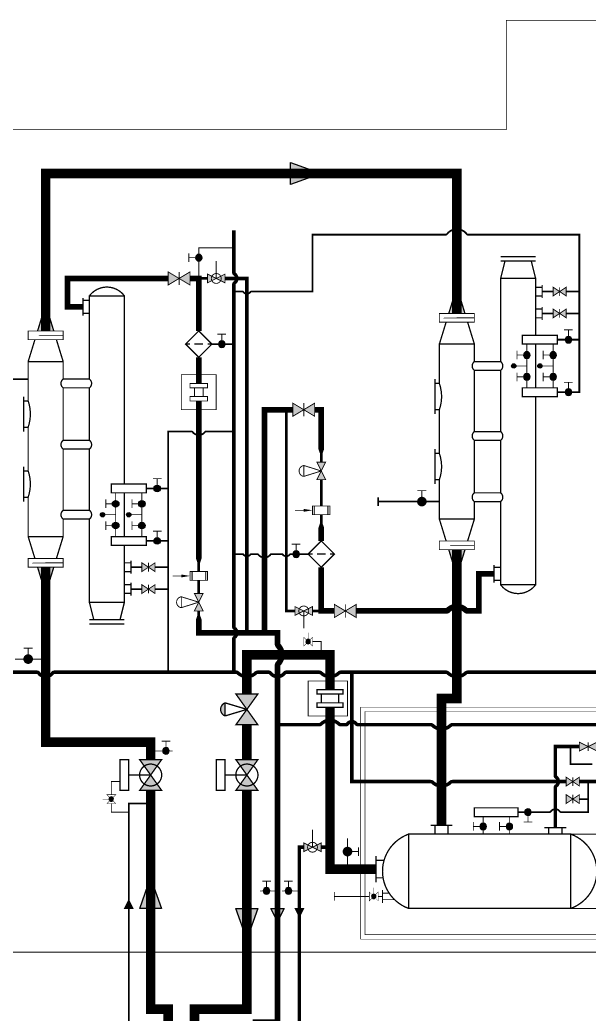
# Model space of a CAD drawing. Header units: millimetres. Extents: x 0 to 2500, y 0 to 1760.
# Drawn here: x 1516.1 to 1646.2, y 843.9 to 1071.1 of the extents above; entities that cross this region are included whole.
import ezdxf

# ---------------------------------------------------------------- set-up
doc = ezdxf.new("R2010")
doc.units = ezdxf.units.MM
for name, color, linetype in [('Диафрагмы 100', 7, 'Continuous'), ('Диафрагмы 150', 7, 'Continuous'), ('Емкости', 7, 'Continuous'), ('Задвижки 100', 7, 'Continuous'), ('Задвижки 150', 7, 'Continuous'), ('Задвижки 50', 7, 'Continuous'), ('Клапаны регул.300', 7, 'Continuous'), ('Клапаны регул.80', 7, 'Continuous'), ('Краны 15', 7, 'Continuous'), ('Краны 20', 7, 'Continuous'), ('Краны 25', 7, 'Continuous'), ('Краны шар.пн.прив.300', 7, 'Continuous'), ('Краны шар.ручн.100', 7, 'Continuous'), ('Краны шар.ручн.80', 7, 'Continuous'), ('Краны шар.ручн.т.10', 7, 'Continuous'), ('КРТ 25', 7, 'Continuous'), ('Площадки', 7, 'Continuous'), ('Трубы 108', 7, 'Continuous'), ('Трубы 159', 7, 'Continuous'), ('Трубы 25', 7, 'Continuous'), ('Трубы 325', 7, 'Continuous'), ('Трубы 57', 7, 'Continuous'), ('Трубы 89', 7, 'Continuous'), ('Фильтры 6', 7, 'Continuous')]:
    doc.layers.add(name, color=color, linetype=linetype)

# ---------------------------------------------------------------- blocks, each defined once
blk = doc.blocks.new('Кран шар.ручн.т.10')
at = {"layer": 'Краны шар.ручн.т.10'}
h = blk.add_hatch(color=256, dxfattribs=at)
h.paths.add_polyline_path([(1, 0), (1.35, -0.35, 0.198912), (1.5, 0, 0.198912), (1.35, 0.35)])
h.paths.add_polyline_path([(0.65, -0.35, 0.414214), (1.35, -0.35), (1, 0)])
h.paths.add_polyline_path([(0.5, 0, 0.198912), (0.65, -0.35), (1, 0), (0.65, 0.35, 0.198912)])
h.paths.add_polyline_path([(1, 0), (1.35, 0.35, 0.414214), (0.65, 0.35)])
at = {"layer": 'Краны шар.ручн.т.10', "const_width": 0.1}
blk.add_lwpolyline([(0, 1), (0, -1), (2, 1), (2, -1)], close=True, dxfattribs=at)
at = {"layer": 'Краны шар.ручн.т.10'}
blk.add_lwpolyline([(0.5, 0, 1), (1.5, 0, 1), (0.5, 0, 1)], format="xyb", dxfattribs=at)
at = {"layer": 'Краны шар.ручн.т.10', "const_width": 0.1}
blk.add_lwpolyline([(1, 0), (1, 2)], dxfattribs=at)
blk = doc.blocks.new('Кран 15')
at = {"layer": 'Краны 15'}
blk.add_hatch(color=256, dxfattribs=at).paths.add_polyline_path([(-0.75, 0.75, 1), (0.75, 0.75, 1)])
at = {"layer": 'Краны 15', "const_width": 0.2}
for points in [[(-2.25, 1.75), (-2.25, -0.25)], [(-0.75, 0.75), (-2.25, 0.75)]]:
    blk.add_lwpolyline(points, dxfattribs=at)
at = {"layer": 'Краны 15'}
blk.add_lwpolyline([(-0.75, 0.75, 1), (0.75, 0.75, 1), (-0.75, 0.75, 1)], format="xyb", dxfattribs=at)
blk = doc.blocks.new('Задвижка 50 непрох.')
at = {"layer": 'Задвижки 50'}
h = blk.add_hatch(color=256, dxfattribs=at)
h.paths.add_polyline_path([(0, 1), (0, -1), (1.5, 0)])
h.paths.add_polyline_path([(3, -1), (3, 1), (1.5, 0)])
at = {"layer": 'Задвижки 50', "const_width": 0.2}
blk.add_lwpolyline([(3, -1), (3, 1), (0, -1), (0, 1)], close=True, dxfattribs=at)
blk.add_lwpolyline([(1.5, 1), (1.5, -1)], dxfattribs=at)
blk = doc.blocks.new('Задвижка 100 непрох.')
at = {"layer": 'Задвижки 100'}
h = blk.add_hatch(color=256, dxfattribs=at)
h.paths.add_polyline_path([(2, 0), (0, 1), (0, -1)])
h.paths.add_polyline_path([(2, 0), (4, -1), (4, 1)])
at = {"layer": 'Задвижки 100', "const_width": 0.2}
blk.add_lwpolyline([(0, -1), (0, 1), (4, -1), (4, 1)], close=True, dxfattribs=at)
blk.add_lwpolyline([(2, 1), (2, -1)], dxfattribs=at)
blk = doc.blocks.new('Пересеч. 108-325')
at = {"layer": 'Трубы 108', "const_width": 0.8}
blk.add_lwpolyline([(-2.5, 0, -0.192582), (-2, -0.2, 0.192582), (0, -1, 0.192582), (2, -0.2, -0.192582), (2.5, 0)], format="xyb", dxfattribs=at)
blk = doc.blocks.new('Пересеч. 57-108')
at = {"layer": 'Трубы 57', "const_width": 0.4}
blk.add_lwpolyline([(-1.4, 0, -0.236068), (-1, -0.2, 0.236068), (0, -0.7, 0.236068), (1, -0.2, -0.236068), (1.4, 0)], format="xyb", dxfattribs=at)
blk = doc.blocks.new('Пересеч. 108-108')
at = {"layer": 'Трубы 108'}
blk.add_lwpolyline([(-1.4, 0, 0.8, 0.8, -0.236068), (-1, -0.2, 0.8, 0.8, 0.236068), (0, -0.7, 0.8, 0.8, 0.236068), (1, -0.2, 0.8, 0.8, -0.236068), (1.4, 0, 0, 0, 0)], format="xyseb", dxfattribs=at)
blk = doc.blocks.new('Кран шар.ручн.100 непрох.')
at = {"layer": 'Краны шар.ручн.100'}
h = blk.add_hatch(color=256, dxfattribs=at)
h.paths.add_polyline_path([(2, 0), (0, 1), (0, -1)])
h.paths.add_polyline_path([(2, 0), (4, -1), (4, 1)])
at = {"layer": 'Краны шар.ручн.100', "const_width": 0.2}
blk.add_lwpolyline([(2, 4), (2, 0)], dxfattribs=at)
blk.add_lwpolyline([(0, -1), (0, 1), (4, -1), (4, 1)], close=True, dxfattribs=at)
blk.add_lwpolyline([(0.875, 0, 1), (3.125, 0, 1), (0.875, 0, 1)], format="xyb", dxfattribs=at)
blk = doc.blocks.new('Диафрагма 150')
at = {"layer": 'Диафрагмы 150', "const_width": 0.3}
for points in [[(-3, 1), (3, 1), (3, 2), (-3, 2)], [(-3, -2), (3, -2), (3, -1), (-3, -1)]]:
    blk.add_lwpolyline(points, close=True, dxfattribs=at)
for points in [[(-2, 1), (-2, -1)], [(2, 1), (2, -1)]]:
    blk.add_lwpolyline(points, dxfattribs=at)
blk = doc.blocks.new('Пересеч. 108-219')
at = {"layer": 'Трубы 108'}
blk.add_lwpolyline([(-2, 0, 0.8, 0.8, -0.236068), (-1.6, -0.2, 0.8, 0.8, 0.236068), (0, -1, 0.8, 0.8, 0.236068), (1.6, -0.2, 0.8, 0.8, -0.236068), (2, 0, 0, 0, 0)], format="xyseb", dxfattribs=at)
blk = doc.blocks.new('Пересеч. 159-219')
at = {"layer": 'Трубы 159'}
blk.add_lwpolyline([(-2.5, 0, 1.3, 1.3, -0.192582), (-2, -0.2, 1.3, 1.3, 0.192582), (0, -1, 1.3, 1.3, 0.192582), (2, -0.2, 1.3, 1.3, -0.192582), (2.5, 0, 0, 0, 0)], format="xyseb", dxfattribs=at)
blk = doc.blocks.new('Кран шар.пн.прив.300')
at = {"layer": 'Краны шар.пн.прив.300'}
h = blk.add_hatch(color=256, dxfattribs=at)
h.paths.add_polyline_path([(0, 2.5), (0, -2.5), (3.5, 0)])
h.paths.add_polyline_path([(7, 2.5), (3.5, 0), (7, -2.5)])
at = {"layer": 'Краны шар.пн.прив.300', "const_width": 0.3}
for points in [[(0, 5), (7, 5), (7, 7), (0, 7)], [(7, -2.5), (7, 2.5), (0, -2.5), (0, 2.5)]]:
    blk.add_lwpolyline(points, close=True, dxfattribs=at)
blk.add_lwpolyline([(3.5, 0), (3.5, 5)], dxfattribs=at)
blk.add_lwpolyline([(1, 0, 1.010551), (6, 0, 1.010551), (1, 0, 1)], format="xyb", dxfattribs=at)
blk = doc.blocks.new('Клапан регул.300')
at = {"layer": 'Клапаны регул.300'}
blk.add_hatch(color=256, dxfattribs=at).paths.add_polyline_path([(5, 5, 0.666667), (2, 5)])
h = blk.add_hatch(color=256, dxfattribs=at)
h.paths.add_polyline_path([(0, 2.5), (0, -2.5), (3.5, 0)])
h.paths.add_polyline_path([(7, 2.5), (3.5, 0), (7, -2.5)])
at = {"layer": 'Клапаны регул.300', "const_width": 0.3}
blk.add_lwpolyline([(5, 5, 0.666667), (2, 5)], format="xyb", dxfattribs=at)
for points in [[(2, 5), (3.5, 0)], [(2, 5), (5, 5)], [(5, 5), (3.5, 0)]]:
    blk.add_lwpolyline(points, dxfattribs=at)
blk.add_lwpolyline([(7, -2.5), (7, 2.5), (0, -2.5), (0, 2.5)], close=True, dxfattribs=at)
blk = doc.blocks.new('Кран 25')
blk.add_hatch(color=256).paths.add_polyline_path([(1, 1, 1), (-1, 1, 1)])
at = {"layer": 'Краны 25', "const_width": 0.2}
for points in [[(-2.5, 2), (-2.5, 0)], [(-1, 1), (-2.5, 1)]]:
    blk.add_lwpolyline(points, dxfattribs=at)
blk.add_lwpolyline([(-1, 1, 1), (1, 1, 1), (-1, 1, 0)], format="xyb", dxfattribs=at)
blk = doc.blocks.new('Кран 20')
at = {"layer": 'Краны 20'}
blk.add_hatch(color=256, dxfattribs=at).paths.add_polyline_path([(0, 0.75, 1), (0, -0.75, 1)])
at = {"layer": 'Краны 20', "const_width": 0.2}
for points in [[(1, 2.25), (-1, 2.25)], [(0, 0.75), (0, 2.25)]]:
    blk.add_lwpolyline(points, dxfattribs=at)
at = {"layer": 'Краны 20'}
blk.add_lwpolyline([(0, 0.75, 1), (0, -0.75, 1), (0, 0.75, 1)], format="xyb", dxfattribs=at)
blk = doc.blocks.new('Стрелка 57')
at = {"layer": 'Трубы 57'}
h = blk.add_hatch(color=256, dxfattribs=at)
h.paths.add_polyline_path([(0, 0), (0, -1), (2, 0)])
h.paths.add_polyline_path([(0, 1), (0, 0), (2, 0)])
at = {"layer": 'Трубы 57', "const_width": 0.2}
blk.add_lwpolyline([(0, -1), (0, 1), (2, 0)], close=True, dxfattribs=at)
blk = doc.blocks.new('Стрелка 325')
at = {"layer": 'Трубы 325'}
blk.add_hatch(color=256, dxfattribs=at).paths.add_polyline_path([(2.5, 0), (0, 7), (-2.5, 0)])
blk.add_lwpolyline([(2.5, 0), (-2.5, 0), (0, 7)], close=True, dxfattribs=at)
blk = doc.blocks.new('Стрелка 159')
at = {"layer": 'Трубы 159'}
blk.add_hatch(color=256, dxfattribs=at).paths.add_polyline_path([(1.5, 0), (-1.5, 0), (0, -3)])
blk.add_lwpolyline([(-1.5, 0), (1.5, 0), (0, -3)], close=True, dxfattribs=at)
blk = doc.blocks.new('Стрелка 108')
at = {"layer": 'Трубы 108'}
h = blk.add_hatch(color=256, dxfattribs=at)
h.paths.add_polyline_path([(0, 0), (1, 0), (0, 2)])
h.paths.add_polyline_path([(-1, 0), (0, 0), (0, 2)])
at = {"layer": 'Трубы 108', "const_width": 0.2}
blk.add_lwpolyline([(1, 0), (-1, 0), (0, 2)], close=True, dxfattribs=at)
blk = doc.blocks.new('Пересеч. 57-159')
at = {"layer": 'Трубы 57'}
blk.add_lwpolyline([(-1.6, 0, 0.4, 0.4, -0.236068), (-1.4, -0.1, 0.4, 0.4, 0.236068), (0, -0.8, 0.4, 0.4, 0.236068), (1.4, -0.1, 0.4, 0.4, -0.236068), (1.6, 0, 0, 0, 0)], format="xyseb", dxfattribs=at)
blk = doc.blocks.new('Пересеч. 57-57')
at = {"layer": 'Трубы 57'}
blk.add_lwpolyline([(-1, 0, 0.4, 0.4, -0.236068), (-0.8, -0.1, 0.4, 0.4, 0.236068), (0, -0.5, 0.4, 0.4, 0.236068), (0.8, -0.1, 0.4, 0.4, -0.236068), (1, 0, 0, 0, 0)], format="xyseb", dxfattribs=at)
blk = doc.blocks.new('Пересеч. 57-325')
at = {"layer": 'Трубы 57'}
blk.add_lwpolyline([(-2.5, 0, 0.4, 0.4, -0.236068), (-2.3, -0.1, 0.4, 0.4, 0.226986), (0, -1.3, 0.4, 0.4, 0.226986), (2.3, -0.1, 0.4, 0.4, -0.236068), (2.5, 0, 0, 0, 0)], format="xyseb", dxfattribs=at)
blk = doc.blocks.new('Клапан регул.80')
at = {"layer": 'Клапаны регул.80'}
h = blk.add_hatch(color=256, dxfattribs=at)
h.paths.add_polyline_path([(2, 0), (0, 1), (0, -1)])
h.paths.add_polyline_path([(2, 0), (4, -1), (4, 1)])
at = {"layer": 'Клапаны регул.80', "const_width": 0.2}
blk.add_lwpolyline([(3.25, 4, 0.855684), (0.75, 4)], format="xyb", dxfattribs=at)
for points in [[(0.75, 4), (2, 0)], [(3.25, 4), (0.75, 4)], [(3.25, 4), (2, 0)]]:
    blk.add_lwpolyline(points, dxfattribs=at)
blk.add_lwpolyline([(0, -1), (0, 1), (4, -1), (4, 1)], close=True, dxfattribs=at)
blk = doc.blocks.new('КРТ 25')
at = {"layer": 'КРТ 25'}
h = blk.add_hatch(color=256, dxfattribs=at)
h.paths.add_polyline_path([(-1.5, 1), (-2, 1), (-2, -1), (-1.5, -1)])
h.paths.add_polyline_path([(2, 1), (1.5, 1), (1.5, -1), (2, -1)])
at = {"layer": 'КРТ 25', "const_width": 0.2}
for points in [[(-4, 0), (-6, 0)], [(-1.5, 1), (-1.5, -1)], [(1.5, 1), (1.5, -1)]]:
    blk.add_lwpolyline(points, dxfattribs=at)
blk.add_lwpolyline([(-2, 1), (2, 1), (2, -1), (-2, -1)], close=True, dxfattribs=at)
at = {"layer": 'КРТ 25'}
blk.add_solid([(-4, 0.33), (-2, 0), (-4, -0.33)], dxfattribs=at)
blk = doc.blocks.new('Фильтр 6')
at = {"layer": 'Фильтры 6', "const_width": 0.3}
blk.add_lwpolyline([(-3, 0), (0, -3), (3, 0), (0, 3)], close=True, dxfattribs=at)
for points in [[(-3, 0), (-2, 0)], [(-1, 0), (1, 0)], [(2, 0), (3, 0)]]:
    blk.add_lwpolyline(points, dxfattribs=at)
blk = doc.blocks.new('Кран шар.ручн.80 непрох.')
at = {"layer": 'Краны шар.ручн.80'}
h = blk.add_hatch(color=256, dxfattribs=at)
h.paths.add_polyline_path([(2, 0), (0, 1), (0, -1)])
h.paths.add_polyline_path([(2, 0), (4, -1), (4, 1)])
at = {"layer": 'Краны шар.ручн.80', "const_width": 0.2}
blk.add_lwpolyline([(2, 4), (2, 0)], dxfattribs=at)
blk.add_lwpolyline([(0, -1), (0, 1), (4, -1), (4, 1)], close=True, dxfattribs=at)
blk.add_lwpolyline([(0.875, 0, 1), (3.125, 0, 1), (0.875, 0, 1)], format="xyb", dxfattribs=at)
blk = doc.blocks.new('Задвижка 150 непрох.')
at = {"layer": 'Задвижки 150'}
h = blk.add_hatch(color=256, dxfattribs=at)
h.paths.add_polyline_path([(0, -1.5), (2.5, 0), (0, 1.5)])
h.paths.add_polyline_path([(2.5, 0), (5, -1.5), (5, 1.5)])
at = {"layer": 'Задвижки 150', "const_width": 0.2}
blk.add_lwpolyline([(5, -1.5), (0, 1.5), (0, -1.5), (5, 1.5)], close=True, dxfattribs=at)
blk.add_lwpolyline([(2.5, 1.5), (2.5, -1.5)], dxfattribs=at)
blk = doc.blocks.new('Диафрагма 100')
at = {"layer": 'Диафрагмы 100', "const_width": 0.2}
for points in [[(-2, 2), (2, 2), (2, 1), (-2, 1)], [(-2, -1), (2, -1), (2, -2), (-2, -2)]]:
    blk.add_lwpolyline(points, close=True, dxfattribs=at)
for points in [[(-1, 1), (-1, -1)], [(1, 1), (1, -1)]]:
    blk.add_lwpolyline(points, dxfattribs=at)

msp = doc.modelspace()

# ---------------------------------------------------------------- hatches: boundary and pattern name
at = {"layer": 'Емкости'}
h = msp.add_hatch(color=256, dxfattribs=at)
h.paths.add_polyline_path([(1616, 1010), (1614.15, 1004), (1616, 1004)])
h.paths.add_polyline_path([(1616, 1010), (1616, 1004), (1617.85, 1004)])
h = msp.add_hatch(color=256, dxfattribs=at)
h.paths.add_polyline_path([(1522, 1006), (1520.15, 1000), (1522, 1000)])
h.paths.add_polyline_path([(1522, 1006), (1522, 1000), (1523.85, 1000)])
h = msp.add_hatch(color=256, dxfattribs=at)
h.paths.add_polyline_path([(1616, 944), (1614.15, 950), (1616, 950)])
h.paths.add_polyline_path([(1616, 944), (1616, 950), (1617.85, 950)])
h = msp.add_hatch(color=256, dxfattribs=at)
h.paths.add_polyline_path([(1522, 940), (1520.15, 946), (1522, 946)])
h.paths.add_polyline_path([(1522, 940), (1522, 946), (1523.85, 946)])
at = {"layer": 'Трубы 25'}
for points in [[(1629.5, 992, 1), (1628.5, 992, 1)], [(1635.5, 992, 1), (1634.5, 992, 1)], [(1535.5, 958, 1), (1534.5, 958, 1)], [(1541.5, 958, 1), (1540.5, 958, 1)]]:
    msp.add_hatch(color=256, dxfattribs=at).paths.add_polyline_path(points)

# ---------------------------------------------------------------- linework, layer by layer
at = {"const_width": 0.3}
for points in [[(1631, 999), (1639, 999), (1639, 997), (1631, 997)], [(1631, 987), (1639, 987), (1639, 985), (1631, 985)], [(1537, 963), (1545, 963), (1545, 965), (1537, 965)], [(1537, 951), (1545, 951), (1545, 953), (1537, 953)], [(1620, 891), (1630, 891), (1630, 889), (1620, 889)]]:
    msp.add_lwpolyline(points, close=True, dxfattribs=at)
at = {"layer": 'Диафрагмы 100', "const_width": 0.2}
msp.add_lwpolyline([(1553, 990), (1561, 990), (1561, 982), (1553, 982)], close=True, dxfattribs=at)
at = {"layer": 'Диафрагмы 150', "const_width": 1.3}
for points in [[(1557, 988), (1557, 994)], [(1557, 948), (1557, 984)]]:
    msp.add_lwpolyline(points, dxfattribs=at)
at = {"layer": 'Диафрагмы 150', "const_width": 0.2}
msp.add_lwpolyline([(1582, 920), (1591, 920), (1591, 912), (1582, 912)], close=True, dxfattribs=at)
at = {"layer": 'Емкости'}
for points, const_width in [([(1626, 1017), (1634, 1017)], 0.3), ([(1626, 1016), (1634, 1016)], 0.3), ([(1626, 1012), (1627, 1016)], 0.3), ([(1634, 1012), (1633, 1016)], 0.3), ([(1626, 993), (1626, 1012), (1634, 1012), (1634, 999)], 0.3), ([(1614.15, 1004), (1616, 1010)], 0.3), ([(1616, 1010), (1617.85, 1004)], 0.3), ([(1634, 1010), (1635.5, 1010)], 0.3), ([(1635.5, 1010.5), (1635.5, 1007.5)], 0.3), ([(1530.5, 1007.5), (1530.5, 1003.5)], 0.3), ([(1532, 1007), (1530.5, 1007)], 0.3), ([(1540, 965), (1540, 1008), (1532, 1008), (1532, 989)], 0.3), ([(1634, 1008), (1635.5, 1008)], 0.3), ([(1520.15, 1000), (1522, 1006)], 0.3), ([(1522, 1006), (1523.85, 1000)], 0.3), ([(1634, 1005), (1635.5, 1005)], 0.3), ([(1635.5, 1005.5), (1635.5, 1002.5)], 0.3), ([(1532, 1004), (1530.5, 1004)], 0.3), ([(1634, 1003), (1635.5, 1003)], 0.3), ([(1612, 997), (1613.54, 1002)], 0.3), ([(1618.46, 1002), (1620, 997)], 0.3), ([(1518, 993), (1519.54, 998)], 0.3), ([(1524.46, 998), (1526, 993)], 0.3), ([(1612, 988), (1612, 997), (1620, 997), (1620, 993)], 0.3), ([(1634, 997), (1634, 987)], 0.3), ([(1526, 989), (1526, 993), (1518, 993), (1518, 984)], 0.3), ([(1620, 993), (1626, 993)], 0.3), ([(1620, 991), (1620, 977)], 0.3), ([(1620, 991), (1626, 991)], 0.3), ([(1626, 977), (1626, 991)], 0.3), ([(1526, 989), (1532, 989)], 0.3), ([(1611, 989), (1611, 981)], 0.3), ([(1526, 975), (1526, 987)], 0.3), ([(1526, 987), (1532, 987)], 0.3), ([(1532, 987), (1532, 975)], 0.3), ([(1612, 988), (1611, 988)], 0.3), ([(1517, 977), (1517, 985)], 0.3), ([(1518, 984), (1517, 984)], 0.3), ([(1634, 985), (1634, 942), (1626, 942), (1626, 961)], 0.3), ([(1612, 982), (1611, 982)], 0.3), ([(1612, 972), (1612, 982)], 0.3), ([(1518, 978), (1517, 978)], 0.3), ([(1518, 978), (1518, 968)], 0.3), ([(1526, 975), (1532, 975)], 0.3), ([(1620, 977), (1626, 977)], 0.3), ([(1620, 975), (1620, 963)], 0.3), ([(1620, 975), (1626, 975)], 0.3), ([(1626, 963), (1626, 975)], 0.3), ([(1526, 959), (1526, 973)], 0.3), ([(1526, 973), (1532, 973)], 0.3), ([(1532, 973), (1532, 959)], 0.3), ([(1611, 973), (1611, 965)], 0.3), ([(1612, 972), (1611, 972)], 0.3), ([(1517, 961), (1517, 969)], 0.3), ([(1518, 968), (1517, 968)], 0.3), ([(1612, 966), (1611, 966)], 0.3), ([(1620, 961), (1620, 957), (1612, 957), (1612, 966)], 0.3), ([(1518, 962), (1517, 962)], 0.3), ([(1518, 962), (1518, 953), (1526, 953), (1526, 957)], 0.3), ([(1540, 953), (1540, 963)], 0.3), ([(1620, 963), (1626, 963)], 0.3), ([(1526, 959), (1532, 959)], 0.3), ([(1620, 961), (1626, 961)], 0.3), ([(1526, 957), (1532, 957)], 0.3), ([(1532, 957), (1532, 938), (1540, 938), (1540, 951)], 0.3), ([(1612, 957), (1613.54, 952)], 0.3), ([(1618.46, 952), (1620, 957)], 0.3), ([(1518, 953), (1519.54, 948)], 0.3), ([(1524.46, 948), (1526, 953)], 0.3), ([(1614.15, 950), (1616, 944)], 0.3), ([(1616, 944), (1617.85, 950)], 0.3), ([(1541.5, 944.5), (1541.5, 947.5)], 0.3), ([(1520.15, 946), (1522, 940)], 0.3), ([(1522, 940), (1523.85, 946)], 0.3), ([(1540, 947), (1541.5, 947)], 0.3), ([(1624.5, 942.5), (1624.5, 946.5)], 0.3), ([(1626, 946), (1624.5, 946)], 0.3), ([(1540, 945), (1541.5, 945)], 0.3), ([(1626, 943), (1624.5, 943)], 0.3), ([(1540, 942), (1541.5, 942)], 0.3), ([(1541.5, 939.5), (1541.5, 942.5)], 0.3), ([(1540, 940), (1541.5, 940)], 0.3), ([(1532, 938), (1533, 934)], 0.3), ([(1540, 938), (1539, 934)], 0.3), ([(1532, 934), (1540, 934)], 0.3), ([(1532, 933), (1540, 933)], 0.3), ([(1610, 887), (1615, 887)], 0.3), ([(1611, 885), (1611, 887)], 0.3), ([(1614, 885), (1614, 887)], 0.3), ([(1636, 886.5), (1641, 886.5)], 0.3), ([(1637, 885), (1637, 886.5)], 0.3), ([(1640, 885), (1640, 886.5)], 0.3), ([(1642, 885), (1652.5, 885)], 0.2), ([(1597.5, 874), (1597.5, 880)], 0.3), ([(1599.35, 879), (1597.5, 879)], 0.3), ([(1599.13, 875), (1597.5, 875)], 0.3), ([(1599, 872.25), (1599, 869.25)], 0.2), ([(1600.51, 871.5), (1599, 871.5)], 0.2), ([(1601.77, 870), (1599, 870)], 0.2), ([(1642, 868), (1652.5, 868)], 0.2)]:
    msp.add_lwpolyline(points, dxfattribs=dict(at, const_width=const_width))
at = {"layer": 'Емкости', "const_width": 0.3}
for points in [[(1532, 1008, -0.506313), (1540, 1008)], [(1620, 993, 0.5), (1620, 991)], [(1626, 991, 0.5), (1626, 993)], [(1526, 987, -0.5), (1526, 989)], [(1532, 989, -0.5), (1532, 987)], [(1612, 982, 0.166667), (1612, 988)], [(1518, 984, -0.166667), (1518, 978)], [(1526, 973, -0.5), (1526, 975)], [(1532, 975, -0.5), (1532, 973)], [(1620, 977, 0.5), (1620, 975)], [(1626, 975, 0.5), (1626, 977)], [(1612, 966, 0.166667), (1612, 972)], [(1518, 968, -0.166667), (1518, 962)], [(1620, 963, 0.5), (1620, 961)], [(1626, 961, 0.5), (1626, 963)], [(1526, 957, -0.5), (1526, 959)], [(1532, 959, -0.5), (1532, 957)], [(1626, 942, 0.506313), (1634, 942)], [(1605, 885, 0.705882), (1605, 868)], [(1642, 868, 0.705882), (1642, 885)]]:
    msp.add_lwpolyline(points, format="xyb", dxfattribs=at)
at = {"layer": 'Емкости'}
for points, const_width in [([(1612, 1004), (1620, 1004), (1620, 1002), (1612, 1002)], 0.2), ([(1612, 1003), (1620, 1003), (1620, 1003), (1612, 1003)], 0.2), ([(1518, 1000), (1526, 1000), (1526, 998), (1518, 998)], 0.2), ([(1518, 999), (1526, 999), (1526, 999), (1518, 999)], 0.2), ([(1612, 950), (1620, 950), (1620, 952), (1612, 952)], 0.2), ([(1612, 951), (1620, 951), (1620, 951), (1612, 951)], 0.2), ([(1518, 946), (1526, 946), (1526, 948), (1518, 948)], 0.2), ([(1518, 947), (1526, 947), (1526, 947), (1518, 947)], 0.2), ([(1605, 885), (1642, 885), (1642, 868), (1605, 868)], 0.3)]:
    msp.add_lwpolyline(points, close=True, dxfattribs=dict(at, const_width=const_width))
for centre in [(1629, 992), (1635, 992), (1535, 958), (1541, 958)]:
    msp.add_circle(centre, 0.5, dxfattribs=at)
at = {"layer": 'Площадки'}
for points, const_width in [([(1758.31, 858), (1758.31, 1071), (1627.31, 1071), (1627.31, 1046), (1344, 1046), (1344, 858)], 0.2), ([(1594, 914), (1674.31, 914), (1674.31, 861), (1594, 861)], 0.1), ([(1673.31, 913), (1595, 913), (1595, 862), (1673.31, 862)], 0.1)]:
    msp.add_lwpolyline(points, close=True, dxfattribs=dict(at, const_width=const_width))
at = {"layer": 'Трубы 108', "const_width": 0.8}
for points in [[(1565, 1013.4), (1565, 1023)], [(1568, 931), (1568, 1012), (1563, 1012)], [(1565, 932.4), (1565, 1010.6)], [(1565, 922), (1565, 929.6)], [(1520, 922), (1459.5, 922)], [(1565.5, 922), (1524, 922)], [(1573, 922), (1570.5, 922)], [(1584.5, 922), (1577, 922)], [(1613.5, 922), (1589.5, 922)], [(1592, 922), (1592, 897), (1610, 897)], [(1682, 922), (1618.5, 922)], [(1575, 910), (1584.5, 910)], [(1589.5, 910), (1590.6, 910)], [(1593.4, 910), (1610, 910)], [(1615, 910), (1668, 910), (1668, 907)], [(1644, 905), (1638.5, 905), (1638.5, 898.4)], [(1615, 897), (1641, 897)], [(1638.5, 895.6), (1638.5, 886.5)], [(1644, 897), (1663, 897), (1663, 888), (1656.5, 888)], [(1575, 727), (1575, 839), (1580, 839), (1580, 882), (1581, 882)], [(1585, 882), (1587, 882)]]:
    msp.add_lwpolyline(points, dxfattribs=at)
at = {"layer": 'Трубы 159', "const_width": 1.3}
for points in [[(1550, 1012), (1527, 1012), (1527, 1005.5), (1530.5, 1005.5)], [(1557, 1000), (1557, 1012), (1555, 1012)], [(1572, 931), (1572, 982), (1578.5, 982)], [(1583.5, 982), (1585, 982), (1585, 973)], [(1585, 955), (1585, 952)], [(1585, 946), (1585, 936), (1588, 936)], [(1618.5, 936), (1621, 936), (1621, 944.5), (1624.5, 944.5)], [(1593, 936), (1613.5, 936)], [(1575, 928.5), (1575, 931), (1557, 931), (1557, 934)], [(1570, 753), (1570, 842), (1575, 842), (1575, 923.5)]]:
    msp.add_lwpolyline(points, dxfattribs=at)
at = {"layer": 'Трубы 159'}
for points in [[(1585, 972, 0.6, 1.3, 0), (1585, 973, 1.3, 1.3, 0)], [(1585, 955, 1.3, 0.6, 0), (1585, 956, 1.3, 1.3, 0)], [(1557, 947, 0.6, 1.3, 0), (1557, 948, 1.3, 1.3, 0)], [(1557, 934, 1.3, 0.6, 0), (1557, 935, 1.3, 1.3, 0)]]:
    msp.add_lwpolyline(points, format="xyseb", dxfattribs=at)
at = {"layer": 'Трубы 25', "const_width": 0.2}
for points in [[(1565, 1019), (1557, 1019), (1557, 1012)], [(1632, 997), (1632, 987)], [(1638, 997), (1638, 987)], [(1632, 992), (1629, 992)], [(1638, 992), (1635, 992)], [(1538, 953), (1538, 963)], [(1544, 953), (1544, 963)], [(1538, 958), (1535, 958)], [(1544, 958), (1541, 958)], [(1585, 926), (1585, 929), (1583, 929)], [(1522, 925), (1515, 925)], [(1551, 904), (1546, 904)], [(1537, 894), (1537, 897), (1539, 897)], [(1541, 890), (1537, 890), (1537, 892)], [(1622, 889), (1622, 885)], [(1628, 889), (1628, 885)], [(1591, 877), (1591, 884)], [(1575, 872), (1571, 872)], [(1580, 872), (1576, 872)], [(1588, 871.75), (1588, 869.75)], [(1596, 870.75), (1588, 870.75)], [(1599, 870.75), (1598, 870.75)]]:
    msp.add_lwpolyline(points, dxfattribs=at)
at = {"layer": 'Трубы 325', "const_width": 2.2}
for points in [[(1616, 1004), (1616, 1036), (1522, 1036), (1522, 1000)], [(1612.5, 887), (1612.5, 916), (1616, 916), (1616, 950)], [(1546, 902), (1546, 906), (1522, 906), (1522, 946)], [(1568, 917), (1568, 926), (1587, 926), (1587, 918)], [(1587, 914), (1587, 877), (1597.5, 877)], [(1568, 902), (1568, 910)], [(1550, 666), (1550, 845), (1546, 845), (1546, 895)], [(1556, 666), (1556, 845), (1568, 845), (1568, 895)]]:
    msp.add_lwpolyline(points, dxfattribs=at)
at = {"layer": 'Трубы 57', "const_width": 0.4}
for points in [[(1569, 1009), (1583, 1009), (1583, 1022), (1613.5, 1022)], [(1618.5, 1022), (1644, 1022), (1644, 986), (1639, 986)], [(1565, 1009), (1567, 1009)], [(1638, 1009), (1635.5, 1009)], [(1644, 1009), (1641, 1009)], [(1638, 1004), (1635.5, 1004)], [(1644, 1004), (1641, 1004)], [(1644, 998), (1639, 998)], [(1565, 997), (1560, 997)], [(1518, 989), (1508, 989)], [(1555.4, 977), (1550, 977), (1550, 922)], [(1565, 977), (1558.6, 977)], [(1550, 964), (1545, 964)], [(1598, 962), (1598, 960)], [(1612, 961), (1598, 961)], [(1550, 952), (1545, 952)], [(1565, 949), (1567, 949)], [(1569, 949), (1570.4, 949)], [(1573.6, 949), (1576, 949)], [(1578, 949), (1582, 949)], [(1544, 946), (1541.5, 946)], [(1550, 946), (1547, 946)], [(1544, 941), (1541.5, 941)], [(1550, 941), (1547, 941)], [(1642, 905), (1642, 901), (1647, 901)], [(1639.9, 890), (1646, 890), (1646, 897)], [(1646, 893), (1644, 893)], [(1548, 842), (1541, 842), (1541, 892), (1546, 892)], [(1630, 890), (1637.1, 890)]]:
    msp.add_lwpolyline(points, dxfattribs=at)
at = {"layer": 'Трубы 89', "const_width": 0.6}
for points in [[(1559, 1012), (1557, 1012)], [(1577, 982), (1577, 936), (1579, 936)], [(1585, 972), (1585, 970)], [(1585, 966), (1585, 960)], [(1585, 958), (1585, 956)], [(1557, 947), (1557, 945)], [(1557, 943), (1557, 940)], [(1557, 936), (1557, 935)], [(1583, 936), (1585, 936)]]:
    msp.add_lwpolyline(points, dxfattribs=at)

# ---------------------------------------------------------------- block references
at = {"layer": 'Диафрагмы 100'}
msp.add_blockref('Диафрагма 100', (1557, 986), dxfattribs=at)
at = {"layer": 'Диафрагмы 150'}
msp.add_blockref('Диафрагма 150', (1587, 916), dxfattribs=at)
at = {"layer": 'Задвижки 100'}
msp.add_blockref('Задвижка 100 непрох.', (1644, 905), dxfattribs=at)
at = {"layer": 'Задвижки 150'}
for p in [(1550, 1012), (1578.5, 982), (1588, 936)]:
    msp.add_blockref('Задвижка 150 непрох.', p, dxfattribs=at)
at = {"layer": 'Задвижки 50'}
for p in [(1638, 1009), (1638, 1004), (1641, 897), (1641, 893)]:
    msp.add_blockref('Задвижка 50 непрох.', p, dxfattribs=at)
at = {"layer": 'Задвижки 50', "xscale": -1, "rotation": 180}
for p in [(1544, 946), (1544, 941)]:
    msp.add_blockref('Задвижка 50 непрох.', p, dxfattribs=at)
at = {"layer": 'Клапаны регул.300', "rotation": 90}
msp.add_blockref('Клапан регул.300', (1568, 910), dxfattribs=at)
at = {"layer": 'Клапаны регул.80', "rotation": 90}
for p in [(1585, 966), (1557, 936)]:
    msp.add_blockref('Клапан регул.80', p, dxfattribs=at)
at = {"layer": 'Краны 15'}
for p in [(1557, 1016), (1622, 886), (1628, 886)]:
    msp.add_blockref('Кран 15', p, dxfattribs=at)
for p, rotation in [((1561.5, 997), 270), ((1578.5, 949), 270), ((1633, 890), 90)]:
    msp.add_blockref('Кран 15', p, dxfattribs=dict(at, rotation=rotation))
at = {"layer": 'Краны 20'}
for p in [(1641.5, 998), (1641.5, 986), (1549.5, 904), (1572.5, 872), (1577.5, 872)]:
    msp.add_blockref('Кран 20', p, dxfattribs=at)
at = {"layer": 'Краны 20', "rotation": 90}
for p in [(1632, 994.5), (1638, 994.5), (1632, 989.5), (1638, 989.5)]:
    msp.add_blockref('Кран 20', p, dxfattribs=at)
at = {"layer": 'Краны 20', "xscale": -1}
for p in [(1547.5, 964), (1547.5, 952)]:
    msp.add_blockref('Кран 20', p, dxfattribs=at)
at = {"layer": 'Краны 20', "xscale": -1, "rotation": 90}
for p in [(1538, 960.5), (1544, 960.5), (1538, 955.5), (1544, 955.5)]:
    msp.add_blockref('Кран 20', p, dxfattribs=at)
at = {"layer": 'Краны 25'}
for p, rotation in [((1607, 961), 270), ((1517, 925), 270), ((1591, 882), 180)]:
    msp.add_blockref('Кран 25', p, dxfattribs=dict(at, rotation=rotation))
at = {"layer": 'Краны шар.пн.прив.300', "rotation": 90}
for p in [(1546, 895), (1568, 895)]:
    msp.add_blockref('Кран шар.пн.прив.300', p, dxfattribs=at)
at = {"layer": 'Краны шар.ручн.100'}
msp.add_blockref('Кран шар.ручн.100 непрох.', (1581, 882), dxfattribs=at)
at = {"layer": 'Краны шар.ручн.80'}
msp.add_blockref('Кран шар.ручн.80 непрох.', (1559, 1012), dxfattribs=at)
at = {"layer": 'Краны шар.ручн.80', "rotation": 180}
msp.add_blockref('Кран шар.ручн.80 непрох.', (1583, 936), dxfattribs=at)
at = {"layer": 'Краны шар.ручн.т.10'}
msp.add_blockref('Кран шар.ручн.т.10', (1581, 929), dxfattribs=at)
at = {"layer": 'Краны шар.ручн.т.10', "rotation": 90}
msp.add_blockref('Кран шар.ручн.т.10', (1537, 892), dxfattribs=at)
at = {"layer": 'КРТ 25'}
for p in [(1585, 959), (1557, 944)]:
    msp.add_blockref('КРТ 25', p, dxfattribs=at)
at = {"layer": 'Трубы 108'}
for name, p, rotation in [('Пересеч. 108-108', (1565, 1012), 90), ('Пересеч. 108-108', (1565, 931), 90), ('Пересеч. 108-325', (1587, 910), 180), ('Пересеч. 108-108', (1592, 910), 180), ('Пересеч. 108-108', (1638.5, 897), 90), ('Стрелка 108', (1580, 868), 180)]:
    msp.add_blockref(name, p, dxfattribs=dict(at, rotation=rotation))
for name, p in [('Пересеч. 108-219', (1522, 922)), ('Пересеч. 108-325', (1568, 922)), ('Пересеч. 108-219', (1575, 922)), ('Пересеч. 108-325', (1587, 922)), ('Пересеч. 108-325', (1616, 922)), ('Пересеч. 108-325', (1612.5, 910)), ('Пересеч. 108-325', (1612.5, 897))]:
    msp.add_blockref(name, p, dxfattribs=at)
at = {"layer": 'Трубы 159'}
for p, rotation in [((1616, 936), 180), ((1575, 926), 90)]:
    msp.add_blockref('Пересеч. 159-219', p, dxfattribs=dict(at, rotation=rotation))
msp.add_blockref('Стрелка 159', (1575, 868), dxfattribs=at)
at = {"layer": 'Трубы 25'}
msp.add_blockref('Кран шар.ручн.т.10', (1596, 870.75), dxfattribs=at)
at = {"layer": 'Трубы 325'}
for p, rotation in [((1578, 1036), 270), ((1568, 868), 180)]:
    msp.add_blockref('Стрелка 325', p, dxfattribs=dict(at, rotation=rotation))
msp.add_blockref('Стрелка 325', (1546, 868), dxfattribs=at)
at = {"layer": 'Трубы 57'}
for name, p, rotation in [('Пересеч. 57-325', (1616, 1022), 180), ('Пересеч. 57-108', (1638.5, 890), 180), ('Стрелка 57', (1541, 868), 90)]:
    msp.add_blockref(name, p, dxfattribs=dict(at, rotation=rotation))
for name, p in [('Пересеч. 57-57', (1568, 1009)), ('Пересеч. 57-159', (1557, 977)), ('Пересеч. 57-57', (1568, 949)), ('Пересеч. 57-159', (1572, 949)), ('Пересеч. 57-57', (1577, 949))]:
    msp.add_blockref(name, p, dxfattribs=at)
at = {"layer": 'Фильтры 6'}
for p in [(1557, 997), (1585, 949)]:
    msp.add_blockref('Фильтр 6', p, dxfattribs=at)

doc.saveas('drawing.dxf')
